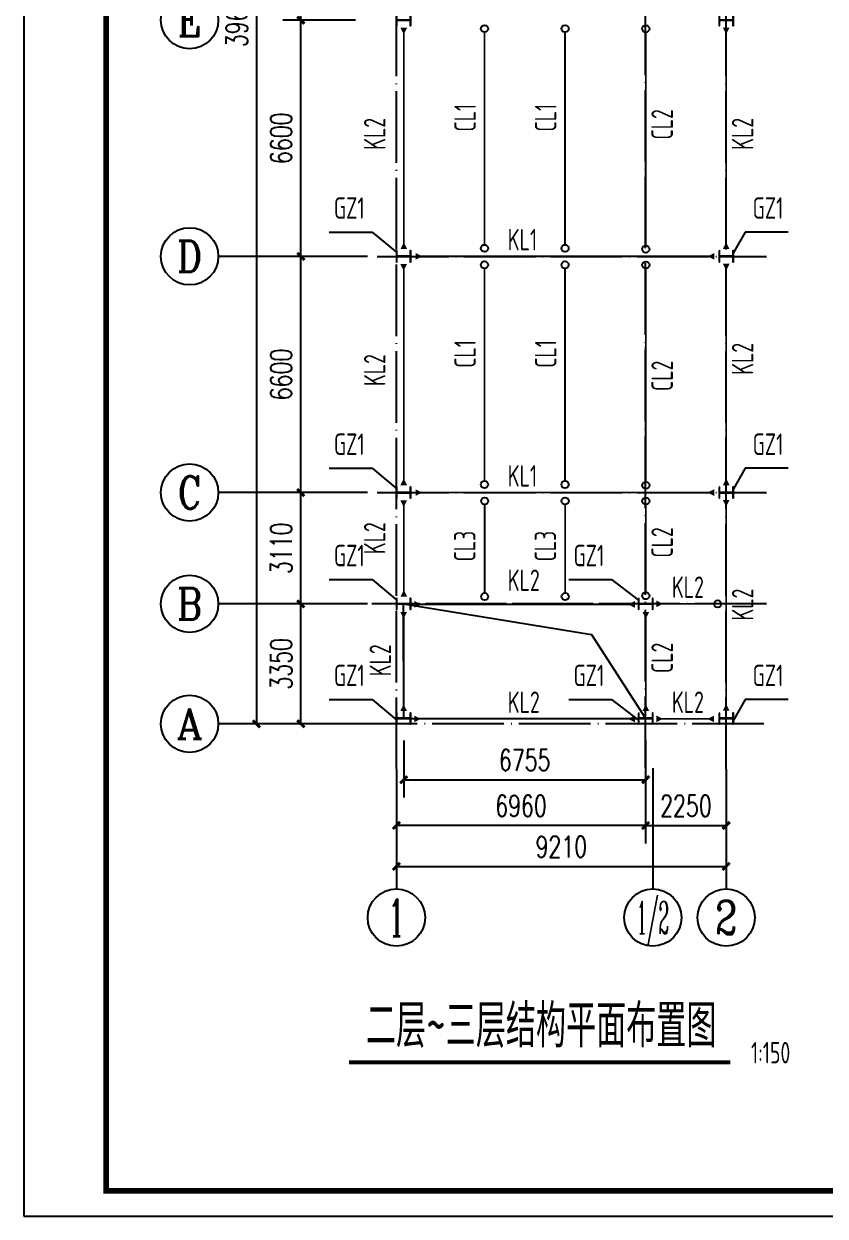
# Model space of a CAD drawing. Extents: x -89996 to 1006241, y -2176 to 440573.
# Drawn here: x 651162 to 673536, y 109594 to 142907 of the extents above; entities that cross this region are included whole.
import ezdxf
from ezdxf.enums import TextEntityAlignment as Align

# ---------------------------------------------------------------- set-up
doc = ezdxf.new("R2010")
doc.units = 0
doc.header["$LTSCALE"] = 1000
doc.header["$MEASUREMENT"] = 0
doc.linetypes.add('DOTE', pattern=[2.42, 2, -0.2, 0.02, -0.2])
for name, color, linetype in [('AXIS', 3, 'Continuous'), ('AXIS_TEXT', 7, 'Continuous'), ('DOTE', 1, 'DOTE'), ('Gjfh', 2, 'Continuous'), ('Gjlx', 3, 'Continuous'), ('GZ', 50, 'Continuous'), ('PUB_TEXT', 7, 'Continuous'), ('PUB_TITLE', 4, 'Continuous'), ('STPM_RBEAM_NUM', 7, 'Continuous'), ('TEXT', 7, 'Continuous'), ('WALL', 9, 'Continuous'), ('YCX', 90, 'Continuous')]:
    doc.layers.add(name, color=color, linetype=linetype)
doc.styles.add('_TCH_AXIS', font='COMPLEX', dxfattribs={"bigfont": 'GBCBIG'})
doc.styles.add('_TCH_DIM_T3', font='SIMPLEX', dxfattribs={"width": 0.705882, "bigfont": 'GBCBIG'})
doc.styles.add('COMPLEX', font='COMPLEX')
doc.styles.add('TSSD_Dimension', font='Tssdeng.shx', dxfattribs={"width": 0.8, "bigfont": 'hztxt.shx'})
doc.styles.add('TSSD_Label', font='tssdeng.shx', dxfattribs={"width": 0.7, "bigfont": 'hztxt.shx'})
doc.styles.add('TSSD_Norm', font='tssdeng.shx', dxfattribs={"bigfont": 'hztxt.shx'})
doc.dimstyles.new('_TCH_ARCH&&200', dxfattribs={"dimtxt": 595, "dimasz": 200, "dimexe": 500, "dimexo": 600, "dimgap": 252.5, "dimtad": 1, "dimdec": 0, "dimzin": 0, "dimdsep": 46, "dimtxsty": '_TCH_DIM_T3', "dimblk": 'ARCHTICK', "dimcen": 0.09, "dimclrt": 7, "dimazin": 2, "dimtfac": 1, "dimtdec": 0, "dimtix": 1, "dimtmove": 2, "dimatfit": 3, "dimfxl": 0, "dimtolj": 1, "dimtzin": 0, "dimarcsym": 0})
doc.dimstyles.new('TCH-200-1', dxfattribs={"dimtxt": 595, "dimasz": 200, "dimexe": 500, "dimexo": 600, "dimgap": 252.5, "dimtad": 1, "dimdec": 0, "dimzin": 0, "dimdsep": 46, "dimtxsty": '_TCH_DIM_T3', "dimblk": 'ARCHTICK', "dimcen": 0.09, "dimclrd": 3, "dimclre": 3, "dimclrt": 7, "dimazin": 2, "dimtfac": 1, "dimtdec": 0, "dimtix": 1, "dimtmove": 2, "dimatfit": 3, "dimfxl": 0, "dimtolj": 1, "dimtzin": 0, "dimarcsym": 0})

# ---------------------------------------------------------------- blocks, each defined once
blk = doc.blocks.new('_ArchTick')
at = {"color": 0, "linetype": 'ByBlock', "const_width": 0.4}
blk.add_lwpolyline([(-0.5, -0.5), (0.5, 0.5)], dxfattribs=at)
blk = doc.blocks.new('*D2516')
at = {"layer": 'Defpoints', "color": 0, "transparency": 16777216}
for p in [(15564, 5215), (17814, 4948), (17814, 3374)]:
    blk.add_point(p, dxfattribs=at)
at = {"layer": 'WALL', "color": 3, "lineweight": -2, "transparency": 16777216}
for p, q in [((15564, 4615), (15564, 2874)), ((17814, 4348), (17814, 2874)), ((15564, 3374), (17814, 3374))]:
    blk.add_line(p, q, dxfattribs=at)
at = {"layer": 'WALL', "color": 3, "lineweight": -2, "transparency": 16777216, "xscale": 200, "yscale": 200, "zscale": 200, "rotation": 180}
blk.add_blockref('_ArchTick', (15564, 3374), dxfattribs=at)
at = {"layer": 'WALL', "color": 3, "lineweight": -2, "transparency": 16777216, "xscale": 200, "yscale": 200, "zscale": 200}
blk.add_blockref('_ArchTick', (17814, 3374), dxfattribs=at)
at = {"layer": 'WALL', "color": 7, "transparency": 16777216, "insert": (16689, 3924), "char_height": 595, "attachment_point": 5, "style": '_TCH_DIM_T3'}
blk.add_mtext('\\A1;2250', dxfattribs=at)
blk = doc.blocks.new('*D2517')
at = {"layer": 'AXIS', "color": 0, "lineweight": -2, "transparency": 16777216}
for p, q in [((8604, 4775), (8604, 1731)), ((17814, 4775), (17814, 1731)), ((8604, 2231), (17814, 2231))]:
    blk.add_line(p, q, dxfattribs=at)
at = {"layer": 'Defpoints', "color": 0, "transparency": 16777216}
for p in [(8604, 5375), (17814, 5375), (17814, 2231)]:
    blk.add_point(p, dxfattribs=at)
at = {"layer": 'AXIS', "color": 0, "lineweight": -2, "transparency": 16777216, "xscale": 200, "yscale": 200, "zscale": 200, "rotation": 180}
blk.add_blockref('_ArchTick', (8604, 2231), dxfattribs=at)
at = {"layer": 'AXIS', "color": 0, "lineweight": -2, "transparency": 16777216, "xscale": 200, "yscale": 200, "zscale": 200}
blk.add_blockref('_ArchTick', (17814, 2231), dxfattribs=at)
at = {"layer": 'AXIS', "color": 7, "transparency": 16777216, "insert": (13209, 2781), "char_height": 595, "attachment_point": 5, "style": '_TCH_DIM_T3'}
blk.add_mtext('\\A1;9210', dxfattribs=at)
blk = doc.blocks.new('*D2518')
at = {"layer": 'Defpoints', "color": 0, "transparency": 16777216}
for p in [(8604, 5215), (15564, 5215), (8604, 3374)]:
    blk.add_point(p, dxfattribs=at)
at = {"layer": 'WALL', "color": 3, "lineweight": -2, "transparency": 16777216}
for p, q in [((8604, 4615), (8604, 2874)), ((15564, 4615), (15564, 2874)), ((15564, 3374), (8604, 3374))]:
    blk.add_line(p, q, dxfattribs=at)
at = {"layer": 'WALL', "color": 3, "lineweight": -2, "transparency": 16777216, "xscale": 200, "yscale": 200, "zscale": 200, "rotation": 180}
blk.add_blockref('_ArchTick', (8604, 3374), dxfattribs=at)
at = {"layer": 'WALL', "color": 3, "lineweight": -2, "transparency": 16777216, "xscale": 200, "yscale": 200, "zscale": 200}
blk.add_blockref('_ArchTick', (15564, 3374), dxfattribs=at)
at = {"layer": 'WALL', "color": 7, "transparency": 16777216, "insert": (12084, 3924), "char_height": 595, "attachment_point": 5, "style": '_TCH_DIM_T3'}
blk.add_mtext('\\A1;6960', dxfattribs=at)
blk = doc.blocks.new('*D2519')
at = {"layer": 'Defpoints', "color": 0, "transparency": 16777216}
for p in [(8604, 45825), (4696, 6215), (8065, 6215)]:
    blk.add_point(p, dxfattribs=at)
at = {"layer": 'WALL', "color": 3, "lineweight": -2, "transparency": 16777216}
for p, q in [((8004, 45825), (4196, 45825)), ((4696, 45825), (4696, 6215)), ((7465, 6215), (4196, 6215))]:
    blk.add_line(p, q, dxfattribs=at)
at = {"layer": 'WALL', "color": 3, "lineweight": -2, "transparency": 16777216, "xscale": 200, "yscale": 200, "zscale": 200}
for p, rotation in [((4696, 45825), 90), ((4696, 6215), 270)]:
    blk.add_blockref('_ArchTick', p, dxfattribs=dict(at, rotation=rotation))
at = {"layer": 'WALL', "color": 7, "transparency": 16777216, "insert": (4146, 26020), "char_height": 595, "attachment_point": 5, "rotation": 90, "style": '_TCH_DIM_T3'}
blk.add_mtext('\\A1;39610', dxfattribs=at)
blk = doc.blocks.new('*D3084')
at = {"layer": 'AXIS', "color": 0, "lineweight": -2, "transparency": 16777216}
for p, q in [((7465, 9565), (5436, 9565)), ((5936, 6215), (5936, 9565)), ((7465, 6215), (5436, 6215))]:
    blk.add_line(p, q, dxfattribs=at)
at = {"layer": 'Defpoints', "color": 0, "transparency": 16777216}
for p in [(5936, 9565), (8065, 9565), (8065, 6215)]:
    blk.add_point(p, dxfattribs=at)
at = {"layer": 'AXIS', "color": 0, "lineweight": -2, "transparency": 16777216, "xscale": 200, "yscale": 200, "zscale": 200}
for p, rotation in [((5936, 9565), 90), ((5936, 6215), 270)]:
    blk.add_blockref('_ArchTick', p, dxfattribs=dict(at, rotation=rotation))
at = {"layer": 'AXIS', "color": 7, "transparency": 16777216, "insert": (5386, 7890), "char_height": 595, "attachment_point": 5, "rotation": 90, "style": '_TCH_DIM_T3'}
blk.add_mtext('\\A1;3350', dxfattribs=at)
blk = doc.blocks.new('*D3085')
at = {"layer": 'AXIS', "color": 0, "lineweight": -2, "transparency": 16777216}
for p, q in [((7465, 12675), (5436, 12675)), ((5936, 9565), (5936, 12675)), ((7465, 9565), (5436, 9565))]:
    blk.add_line(p, q, dxfattribs=at)
at = {"layer": 'Defpoints', "color": 0, "transparency": 16777216}
for p in [(5936, 12675), (8065, 12675), (8065, 9565)]:
    blk.add_point(p, dxfattribs=at)
at = {"layer": 'AXIS', "color": 0, "lineweight": -2, "transparency": 16777216, "xscale": 200, "yscale": 200, "zscale": 200}
for p, rotation in [((5936, 12675), 90), ((5936, 9565), 270)]:
    blk.add_blockref('_ArchTick', p, dxfattribs=dict(at, rotation=rotation))
at = {"layer": 'AXIS', "color": 7, "transparency": 16777216, "insert": (5386, 11120), "char_height": 595, "attachment_point": 5, "rotation": 90, "style": '_TCH_DIM_T3'}
blk.add_mtext('\\A1;3110', dxfattribs=at)
blk = doc.blocks.new('*D3086')
at = {"layer": 'AXIS', "color": 0, "lineweight": -2, "transparency": 16777216}
for p, q in [((7465, 19275), (5436, 19275)), ((5936, 12675), (5936, 19275)), ((7465, 12675), (5436, 12675))]:
    blk.add_line(p, q, dxfattribs=at)
at = {"layer": 'Defpoints', "color": 0, "transparency": 16777216}
for p in [(5936, 19275), (8065, 19275), (8065, 12675)]:
    blk.add_point(p, dxfattribs=at)
at = {"layer": 'AXIS', "color": 0, "lineweight": -2, "transparency": 16777216, "xscale": 200, "yscale": 200, "zscale": 200}
for p, rotation in [((5936, 19275), 90), ((5936, 12675), 270)]:
    blk.add_blockref('_ArchTick', p, dxfattribs=dict(at, rotation=rotation))
at = {"layer": 'AXIS', "color": 7, "transparency": 16777216, "insert": (5386, 15975), "char_height": 595, "attachment_point": 5, "rotation": 90, "style": '_TCH_DIM_T3'}
blk.add_mtext('\\A1;6600', dxfattribs=at)
blk = doc.blocks.new('*D3087')
at = {"layer": 'AXIS', "color": 0, "lineweight": -2, "transparency": 16777216}
for p, q in [((7465, 25875), (5436, 25875)), ((5936, 19275), (5936, 25875)), ((7465, 19275), (5436, 19275))]:
    blk.add_line(p, q, dxfattribs=at)
at = {"layer": 'Defpoints', "color": 0, "transparency": 16777216}
for p in [(5936, 25875), (8065, 25875), (8065, 19275)]:
    blk.add_point(p, dxfattribs=at)
at = {"layer": 'AXIS', "color": 0, "lineweight": -2, "transparency": 16777216, "xscale": 200, "yscale": 200, "zscale": 200}
for p, rotation in [((5936, 25875), 90), ((5936, 19275), 270)]:
    blk.add_blockref('_ArchTick', p, dxfattribs=dict(at, rotation=rotation))
at = {"layer": 'AXIS', "color": 7, "transparency": 16777216, "insert": (5386, 22575), "char_height": 595, "attachment_point": 5, "rotation": 90, "style": '_TCH_DIM_T3'}
blk.add_mtext('\\A1;6600', dxfattribs=at)
blk = doc.blocks.new('*D3088')
at = {"layer": 'AXIS', "color": 0, "lineweight": -2, "transparency": 16777216}
for p, q in [((7465, 32475), (5436, 32475)), ((5936, 25875), (5936, 32475)), ((7465, 25875), (5436, 25875))]:
    blk.add_line(p, q, dxfattribs=at)
at = {"layer": 'Defpoints', "color": 0, "transparency": 16777216}
for p in [(5936, 32475), (8065, 32475), (8065, 25875)]:
    blk.add_point(p, dxfattribs=at)
at = {"layer": 'AXIS', "color": 0, "lineweight": -2, "transparency": 16777216, "xscale": 200, "yscale": 200, "zscale": 200}
for p, rotation in [((5936, 32475), 90), ((5936, 25875), 270)]:
    blk.add_blockref('_ArchTick', p, dxfattribs=dict(at, rotation=rotation))
at = {"layer": 'AXIS', "color": 7, "transparency": 16777216, "insert": (5386, 29175), "char_height": 595, "attachment_point": 5, "rotation": 90, "style": '_TCH_DIM_T3'}
blk.add_mtext('\\A1;6600', dxfattribs=at)
blk = doc.blocks.new('_AXISO')
blk.add_circle((0, 0), 0.5)
at = {"layer": 'AXIS_TEXT', "style": 'COMPLEX', "width": 1.041667}
blk.add_attdef('A', text='', height=0.56, dxfattribs=at).set_placement((-0.25, -0.28), (0.25, -0.28), align=Align.FIT)
blk = doc.blocks.new('A$C1ADA65EF')
at = {"layer": 'YCX'}
for p, q in [((0, 13636), (1198, 13636)), ((1198, 13636), (1887, 13060)), ((11619, 13636), (11287, 13060)), ((12817, 13636), (11619, 13636)), ((0, 7036), (1198, 7036)), ((1198, 7036), (1887, 6460)), ((11619, 7036), (11287, 6460)), ((12817, 7036), (11619, 7036)), ((0, 3926), (1198, 3926)), ((1198, 3926), (1887, 3350)), ((6690, 3926), (7889, 3926)), ((7889, 3926), (8637, 3350)), ((0, 576), (1198, 576)), ((1198, 576), (1887, 0)), ((6690, 576), (7889, 576)), ((7889, 576), (8637, 0)), ((11619, 576), (11287, 0)), ((12817, 576), (11619, 576))]:
    blk.add_line(p, q, dxfattribs=at)
at = {"layer": 'STPM_RBEAM_NUM', "style": 'TSSD_Label', "width": 0.7}
for p in [(562, 13827), (12255, 13827), (562, 7227), (12255, 7227), (562, 4117), (7253, 4117), (562, 767), (7253, 767), (12255, 767)]:
    blk.add_text('GZ1', height=600, dxfattribs=at).set_placement(p, align=Align.BOTTOM_CENTER)
blk = doc.blocks.new('*D2426')
at = {"color": 3, "lineweight": -2, "transparency": 16777216}
for p, q in [((661768, 122887), (661768, 121288)), ((668523, 122904), (668523, 121288)), ((661768, 121788), (668523, 121788))]:
    blk.add_line(p, q, dxfattribs=at)
at = {"layer": 'Defpoints', "color": 0, "transparency": 16777216}
for p in [(661768, 123487), (668523, 123504), (668523, 121788)]:
    blk.add_point(p, dxfattribs=at)
at = {"color": 3, "lineweight": -2, "transparency": 16777216, "xscale": 200, "yscale": 200, "zscale": 200, "rotation": 180}
blk.add_blockref('_ArchTick', (661768, 121788), dxfattribs=at)
at = {"color": 3, "lineweight": -2, "transparency": 16777216, "xscale": 200, "yscale": 200, "zscale": 200}
blk.add_blockref('_ArchTick', (668523, 121788), dxfattribs=at)
at = {"color": 7, "transparency": 16777216, "insert": (665146, 122338), "char_height": 595, "attachment_point": 5, "style": '_TCH_DIM_T3'}
blk.add_mtext('\\A1;6755', dxfattribs=at)
blk = doc.blocks.new('A$C2781525E')
at = {"layer": 'AXIS'}
for p, q in [((7798.7, 19275.3), (3631.2, 19275.3)), ((7798.7, 12675.3), (3631.2, 12675.3)), ((7798.7, 9565.3), (3631.2, 9565.3)), ((8064.9, 6215.3), (3631.2, 6215.3)), ((8603.7, 4948.5), (8603.7, 1600)), ((15763.7, 4975.3), (15763.7, 1600)), ((17813.9, 4948.5), (17813.9, 1600))]:
    blk.add_line(p, q, dxfattribs=at)
for centre in [(2831.2, 25875.3), (2831.2, 19275.3), (2831.2, 12675.3), (2831.2, 9565.3), (2831.2, 6215.3), (8603.7, 800), (17813.9, 800)]:
    blk.add_circle(centre, 800, dxfattribs=at)
at = {"layer": 'DOTE'}
for p, q in [((8603.7, 4948.5), (8603.7, 46702.1)), ((17813.9, 4950.7), (17813.9, 46702.1)), ((15563.9, 4981.1), (15563.9, 46115.4)), ((8064.9, 19275.3), (18940.1, 19275.3)), ((8064.9, 12675.3), (18940.1, 12675.3)), ((16258.4, 9565.3), (7922.2, 9565.3)), ((18940.1, 9565.3), (8064.9, 9565.3)), ((18866.9, 6215.3), (7922.2, 6215.3))]:
    blk.add_line(p, q, dxfattribs=at)
at = {"layer": 'GZ'}
for points in [[(8603.7, 26025.3), (8603.7, 25725.3), (8613.7, 25725.3), (8613.7, 25868.4), (8618.7, 25872.3), (8989, 25872.3), (8993.7, 25868.4), (8993.7, 25725.3), (9003.7, 25725.3), (9003.7, 26025.3), (8993.7, 26025.3), (8993.7, 25882.3), (8989.2, 25878.3), (8618.7, 25878.3), (8613.7, 25882.3), (8613.7, 26025.3), (8603.7, 26025.3)], [(17613.7, 26025.3), (17613.7, 25725.3), (17623.7, 25725.3), (17623.7, 25868.4), (17628.7, 25872.3), (17999, 25872.3), (18003.7, 25868.4), (18003.7, 25725.3), (18013.7, 25725.3), (18013.7, 26025.3), (18003.7, 26025.3), (18003.7, 25882.3), (17999.2, 25878.3), (17628.7, 25878.3), (17623.7, 25882.3), (17623.7, 26025.3), (17613.7, 26025.3)], [(8603.7, 19425.3), (8603.7, 19125.3), (8613.7, 19125.3), (8613.7, 19268.4), (8618.7, 19272.3), (8989, 19272.3), (8993.7, 19268.4), (8993.7, 19125.3), (9003.7, 19125.3), (9003.7, 19425.3), (8993.7, 19425.3), (8993.7, 19282.3), (8989.2, 19278.3), (8618.7, 19278.3), (8613.7, 19282.3), (8613.7, 19425.3), (8603.7, 19425.3)], [(17613.7, 19425.3), (17613.7, 19125.3), (17623.7, 19125.3), (17623.7, 19268.4), (17628.7, 19272.3), (17999, 19272.3), (18003.7, 19268.4), (18003.7, 19125.3), (18013.7, 19125.3), (18013.7, 19425.3), (18003.7, 19425.3), (18003.7, 19282.3), (17999.2, 19278.3), (17628.7, 19278.3), (17623.7, 19282.3), (17623.7, 19425.3), (17613.7, 19425.3)], [(8603.7, 12825.3), (8603.7, 12525.3), (8613.7, 12525.3), (8613.7, 12668.4), (8618.7, 12672.3), (8989, 12672.3), (8993.7, 12668.4), (8993.7, 12525.3), (9003.7, 12525.3), (9003.7, 12825.3), (8993.7, 12825.3), (8993.7, 12682.3), (8989.2, 12678.3), (8618.7, 12678.3), (8613.7, 12682.3), (8613.7, 12825.3), (8603.7, 12825.3)], [(17613.7, 12825.3), (17613.7, 12525.3), (17623.7, 12525.3), (17623.7, 12668.4), (17628.7, 12672.3), (17999, 12672.3), (18003.7, 12668.4), (18003.7, 12525.3), (18013.7, 12525.3), (18013.7, 12825.3), (18003.7, 12825.3), (18003.7, 12682.3), (17999.2, 12678.3), (17628.7, 12678.3), (17623.7, 12682.3), (17623.7, 12825.3), (17613.7, 12825.3)], [(8603.7, 9715.3), (8603.7, 9415.3), (8613.7, 9415.3), (8613.7, 9558.4), (8618.7, 9562.3), (8989, 9562.3), (8993.7, 9558.4), (8993.7, 9415.3), (9003.7, 9415.3), (9003.7, 9715.3), (8993.7, 9715.3), (8993.7, 9572.3), (8989.2, 9568.3), (8618.7, 9568.3), (8613.7, 9572.3), (8613.7, 9715.3), (8603.7, 9715.3)], [(15363.7, 9715.3), (15363.7, 9415.3), (15373.7, 9415.3), (15373.7, 9558.4), (15378.7, 9562.3), (15749, 9562.3), (15753.7, 9558.4), (15753.7, 9415.3), (15763.7, 9415.3), (15763.7, 9715.3), (15753.7, 9715.3), (15753.7, 9572.3), (15749.2, 9568.3), (15378.7, 9568.3), (15373.7, 9572.3), (15373.7, 9715.3), (15363.7, 9715.3)], [(8603.7, 6515.3), (8603.7, 6215.3), (8613.7, 6215.3), (8613.7, 6358.4), (8618.7, 6362.3), (8989, 6362.3), (8993.7, 6358.4), (8993.7, 6215.3), (9003.7, 6215.3), (9003.7, 6515.3), (8993.7, 6515.3), (8993.7, 6372.3), (8989.2, 6368.3), (8618.7, 6368.3), (8613.7, 6372.3), (8613.7, 6515.3), (8603.7, 6515.3)], [(15363.7, 6515.3), (15363.7, 6215.3), (15373.7, 6215.3), (15373.7, 6358.4), (15378.7, 6362.3), (15749, 6362.3), (15753.7, 6358.4), (15753.7, 6215.3), (15763.7, 6215.3), (15763.7, 6515.3), (15753.7, 6515.3), (15753.7, 6372.3), (15749.2, 6368.3), (15378.7, 6368.3), (15373.7, 6372.3), (15373.7, 6515.3), (15363.7, 6515.3)], [(17613.7, 6515.3), (17613.7, 6215.3), (17623.7, 6215.3), (17623.7, 6358.4), (17628.7, 6362.3), (17999, 6362.3), (18003.7, 6358.4), (18003.7, 6215.3), (18013.7, 6215.3), (18013.7, 6515.3), (18003.7, 6515.3), (18003.7, 6372.3), (17999.2, 6368.3), (17628.7, 6368.3), (17623.7, 6372.3), (17623.7, 6515.3), (17613.7, 6515.3)]]:
    blk.add_lwpolyline(points, close=True, dxfattribs=at)
at = {"layer": 'AXIS'}
ref = blk.add_blockref('_AXISO', (15763.7, 800), dxfattribs=dict(at, xscale=1600, yscale=1600, zscale=1600))
ref.add_attrib('A', '1/2', dxfattribs={"layer": 'AXIS_TEXT', "height": 905.1, "style": '_TCH_AXIS', "width": 0.411765}).set_placement((15311.1, 347.4), (16216.2, 347.4), align=Align.FIT)
at = {"layer": 'AXIS_TEXT', "style": '_TCH_AXIS'}
for s, height, p, p2 in [('E', 890.9, (2491.8, 25429.8), (3170.5, 25429.8)), ('D', 870.5, (2478.8, 18840), (3183.5, 18840)), ('C', 911.4, (2505.7, 12219.6), (3156.7, 12219.6)), ('B', 870.5, (2478.8, 9130), (3183.5, 9130)), ('A', 850.4, (2466.7, 5790.1), (3195.6, 5790.1)), ('1', 1029.4, (8383.1, 285.3), (8824.3, 285.3)), ('2', 931.9, (17503.2, 334), (18124.5, 334))]:
    blk.add_text(s, height=height, dxfattribs=at).set_placement(p, p2, align=Align.FIT)
at = {"layer": 'AXIS'}
for p1, p2, distance, picture, middle in [((8064.9, 25875.3), (8064.9, 32475.3), 2129.2, '*D3088', (5385.6, 29175.3)), ((8064.9, 19275.3), (8064.9, 25875.3), 2129.2, '*D3087', (5385.6, 22575.3)), ((8064.9, 12675.3), (8064.9, 19275.3), 2129.2, '*D3086', (5385.6, 15975.3)), ((8064.9, 9565.3), (8064.9, 12675.3), 2129.2, '*D3085', (5385.6, 11120.3)), ((8064.9, 6215.3), (8064.9, 9565.3), 2129.2, '*D3084', (5385.6, 7890.3)), ((8603.7, 5375.3), (17813.9, 5375.3), -3143.9, '*D2517', (13208.8, 2781.4))]:
    dim = blk.add_aligned_dim(p1=p1, p2=p2, distance=distance, dimstyle='_TCH_ARCH&&200', dxfattribs=at)
    dim.commit()
    dim.dimension.update_dxf_attribs({"geometry": picture, "text_midpoint": middle})
at = {"layer": 'WALL'}
for base, p1, p2, angle, picture, middle in [((4695.5, 6215.3), (8603.7, 45825), (8064.9, 6215.3), 90, '*D2519', (4145.5, 26020.1)), ((8603.7, 3374.2), (15563.9, 5215.3), (8603.7, 5215.3), 180, '*D2518', (12083.8, 3924.2))]:
    dim = blk.add_linear_dim(base=base, p1=p1, p2=p2, angle=angle, dimstyle='TCH-200-1', dxfattribs=at)
    dim.commit()
    dim.dimension.update_dxf_attribs({"geometry": picture, "text_midpoint": middle})
dim = blk.add_linear_dim(base=(17813.9, 3374.2), p1=(15563.9, 5215.3), p2=(17813.9, 4948.5), dimstyle='TCH-200-1', dxfattribs=at)
dim.commit()
dim.dimension.update_dxf_attribs({"geometry": '*D2516', "text_midpoint": (16688.9, 3924.2)})

msp = doc.modelspace()

# ---------------------------------------------------------------- linework, layer by layer
msp.add_lwpolyline([(661763.35, 126703.75), (667015.75, 125844.2), (668527.77, 123486.98), (661768.35, 123486.98)], close=True)
at = {"color": 3, "const_width": 117.6}
msp.add_lwpolyline([(660237.78, 113892.79), (670893.58, 113892.79)], dxfattribs=at)
for centre in [(664023.27, 142772.31), (666273.27, 142772.31), (668528.36, 142769.37), (664023.27, 136636.56), (666273.27, 136636.56), (668528.36, 136613.14), (664023.27, 136172.31), (666273.27, 136172.31), (668528.36, 136169.37), (664023.27, 130036.56), (666273.27, 130036.56), (668528.36, 130013.14), (664028.35, 129574.92), (666278.35, 129574.92), (668528.35, 129574.92), (664028.36, 126905.15), (666278.36, 126905.15), (668528.36, 126928.48), (670536.02, 126700.75)]:
    msp.add_circle(centre, 100)
at = {"layer": 'Gjfh', "color": 4}
for points in [[(661768.36, 142797.31, 187.5, 0, 0), (661768.36, 142609.81, 187.5, 0, 0)], [(670773.27, 142803.62, 187.5, 0, 0), (670773.27, 142616.12, 187.5, 0, 0)], [(661771.45, 136616.56, 187.5, 0, 0), (661771.45, 136804.06, 187.5, 0, 0)], [(670773.27, 136616.56, 187.5, 0, 0), (670773.27, 136804.06, 187.5, 0, 0)], [(661768.36, 136197.31, 187.5, 0, 0), (661768.36, 136009.81, 187.5, 0, 0)], [(662099.69, 136410.75, 187.5, 0, 0), (662287.19, 136410.75, 187.5, 0, 0)], [(662099.69, 136410.75, 187.5, 0, 0), (662287.19, 136410.75, 187.5, 0, 0)], [(670442.69, 136410.75, 187.5, 0, 0), (670255.19, 136410.75, 187.5, 0, 0)], [(670442.69, 136410.75, 187.5, 0, 0), (670255.19, 136410.75, 187.5, 0, 0)], [(670773.27, 136203.62, 187.5, 0, 0), (670773.27, 136016.12, 187.5, 0, 0)], [(661771.45, 130016.56, 187.5, 0, 0), (661771.45, 130204.06, 187.5, 0, 0)], [(670773.27, 130016.56, 187.5, 0, 0), (670773.27, 130204.06, 187.5, 0, 0)], [(661768.36, 129597.31, 187.5, 0, 0), (661768.36, 129409.81, 187.5, 0, 0)], [(662099.69, 129810.75, 187.5, 0, 0), (662287.19, 129810.75, 187.5, 0, 0)], [(662099.69, 129810.75, 187.5, 0, 0), (662287.19, 129810.75, 187.5, 0, 0)], [(670442.69, 129810.75, 187.5, 0, 0), (670255.19, 129810.75, 187.5, 0, 0)], [(670442.69, 129810.75, 187.5, 0, 0), (670255.19, 129810.75, 187.5, 0, 0)], [(670773.27, 129603.62, 187.5, 0, 0), (670773.27, 129416.12, 187.5, 0, 0)], [(661771.45, 126902.91, 187.5, 0, 0), (661771.45, 127090.41, 187.5, 0, 0)], [(662061.92, 126686.98, 187.5, 0, 0), (662249.42, 126686.98, 187.5, 0, 0)], [(662061.92, 126686.98, 187.5, 0, 0), (662249.42, 126686.98, 187.5, 0, 0)], [(668224.83, 126686.98, 187.5, 0, 0), (668037.33, 126686.98, 187.5, 0, 0)], [(668224.83, 126686.98, 187.5, 0, 0), (668037.33, 126686.98, 187.5, 0, 0)], [(668821.71, 126700.75, 187.5, 0, 0), (669009.21, 126700.75, 187.5, 0, 0)], [(668821.71, 126700.75, 187.5, 0, 0), (669009.21, 126700.75, 187.5, 0, 0)], [(661768.36, 126475.99, 187.5, 0, 0), (661768.36, 126288.49, 187.5, 0, 0)], [(668528.36, 126475.99, 187.5, 0, 0), (668528.36, 126288.49, 187.5, 0, 0)], [(661768.36, 123705.83, 187.5, 0, 0), (661768.36, 123893.33, 187.5, 0, 0)], [(668528.36, 123705.83, 187.5, 0, 0), (668528.36, 123893.33, 187.5, 0, 0)], [(670773.27, 123718.08, 187.5, 0, 0), (670773.27, 123905.58, 187.5, 0, 0)], [(662061.92, 123486.98, 187.5, 0, 0), (662249.42, 123486.98, 187.5, 0, 0)], [(662061.92, 123486.98, 187.5, 0, 0), (662249.42, 123486.98, 187.5, 0, 0)], [(668224.83, 123486.98, 187.5, 0, 0), (668037.33, 123486.98, 187.5, 0, 0)], [(668224.83, 123486.98, 187.5, 0, 0), (668037.33, 123486.98, 187.5, 0, 0)], [(668821.71, 123486.98, 187.5, 0, 0), (669009.21, 123486.98, 187.5, 0, 0)], [(668821.71, 123486.98, 187.5, 0, 0), (669009.21, 123486.98, 187.5, 0, 0)], [(670436.02, 123486.98, 187.5, 0, 0), (670248.52, 123486.98, 187.5, 0, 0)]]:
    msp.add_lwpolyline(points, format="xyseb", dxfattribs=at)
at = {"layer": 'Gjlx', "color": 4, "const_width": 50}
for points in [[(661771.45, 136616.56), (661771.45, 142726.41)], [(664023.27, 142672.31), (664023.27, 136736.56)], [(666273.27, 142672.31), (666273.27, 136736.56)], [(668528.36, 142669.37), (668523.27, 136713.01)], [(670773.27, 136616.56), (670773.27, 142726.41)], [(670348.94, 136410.75), (662099.69, 136410.75)], [(662193.44, 136410.75), (670442.69, 136410.75)], [(661771.45, 130016.56), (661771.45, 136126.42)], [(664023.27, 136072.31), (664023.27, 130136.56)], [(666273.27, 136072.31), (666273.27, 130136.56)], [(668528.36, 136069.37), (668523.27, 130113.01)], [(670773.27, 130016.56), (670773.27, 136126.42)], [(670348.94, 129810.75), (662099.69, 129810.75)], [(662193.44, 129810.75), (670442.69, 129810.75)], [(661771.45, 126902.91), (661771.45, 129526.42)], [(664028.36, 127005.15), (664028.35, 129474.92)], [(666278.36, 127005.15), (666278.35, 129474.92)], [(668528.36, 127028.48), (668528.35, 129474.92)], [(670773.27, 123718.08), (670773.27, 129526.42)], [(662155.67, 126686.98), (668224.83, 126686.98)], [(670436.02, 126700.75), (668821.71, 126700.75)], [(661768.36, 123705.83), (661768.35, 126398.79)], [(668528.36, 123705.83), (668528.35, 126398.79)], [(662155.67, 123486.98), (668224.83, 123486.98)], [(670436.02, 123486.98), (668821.71, 123486.98)]]:
    msp.add_lwpolyline(points, dxfattribs=at)
at = {"layer": 'PUB_TITLE'}
msp.add_lwpolyline([(651161.89, 109593.71), (740261.89, 109593.71), (740261.89, 172593.71), (651161.89, 172593.71)], close=True, dxfattribs=at)
at = {"layer": 'PUB_TITLE', "const_width": 159.09}
msp.add_lwpolyline([(653459.87, 110300.78), (653459.87, 171179.57), (738847.75, 171179.57), (738847.75, 110300.78)], close=True, dxfattribs=at)

# ---------------------------------------------------------------- block references
for name, p in [('A$C2781525E', (652959.42, 117135.48)), ('A$C1ADA65EF', (659685.72, 123454.77))]:
    msp.add_blockref(name, p)

# ---------------------------------------------------------------- texts
at = {"layer": 'PUB_TEXT', "style": 'TSSD_Dimension', "width": 0.7}
for s, p in [('CL1', (663782.46, 139895.99)), ('CL1', (666032.46, 139895.99)), ('CL2', (669284.94, 139673.25)), ('CL1', (663782.46, 133295.99)), ('CL1', (666032.46, 133295.99)), ('CL2', (669284.94, 132646.66)), ('CL3', (663772.83, 127884.07)), ('CL3', (666022.83, 127884.07)), ('CL2', (669284.94, 127991.82)), ('CL2', (669284.94, 124767.06))]:
    msp.add_text(s, height=600, rotation=90, dxfattribs=at).set_placement(p)
at = {"layer": 'PUB_TEXT', "color": 2, "style": 'TSSD_Dimension', "width": 0.7}
for p in [(661259.55, 139385.91), (671530.93, 139385.91), (671530.93, 133099.79), (661259.55, 132785.91), (661259.55, 128089.17), (671530.93, 126234.37), (661415.67, 124676.84)]:
    msp.add_text('KL2', height=600, rotation=90, dxfattribs=at).set_placement(p)
at = {"layer": 'PUB_TEXT', "color": 6, "style": 'TSSD_Dimension', "width": 0.7}
for p in [(664674.12, 136577.73), (664674.12, 129977.73)]:
    msp.add_text('KL1', height=600, dxfattribs=at).set_placement(p)
at = {"layer": 'PUB_TEXT', "color": 2, "style": 'TSSD_Dimension', "width": 0.7}
for p in [(664674.12, 127061.47), (669257.82, 126867.73), (664674.12, 123653.96), (669257.82, 123653.96)]:
    msp.add_text('KL2', height=600, dxfattribs=at).set_placement(p)
at = {"layer": 'TEXT', "style": 'TSSD_Norm', "width": 0.7}
for s, height, p in [('二层~三层结构平面布置图', 1200, (660715.29, 114308.6)), ('1:150', 600, (671465.29, 113861.05))]:
    msp.add_text(s, height=height, dxfattribs=at).set_placement(p)

# ---------------------------------------------------------------- dimensions: what is measured, and where the dimension line sits
dim = msp.add_linear_dim(base=(668523.35, 121788.21), p1=(661768.35, 123486.98), p2=(668523.35, 123503.75), dimstyle='TCH-200-1')
dim.commit()
dim.dimension.update_dxf_attribs({"geometry": '*D2426', "text_midpoint": (665145.85, 122338.21)})

doc.saveas('drawing.dxf')
